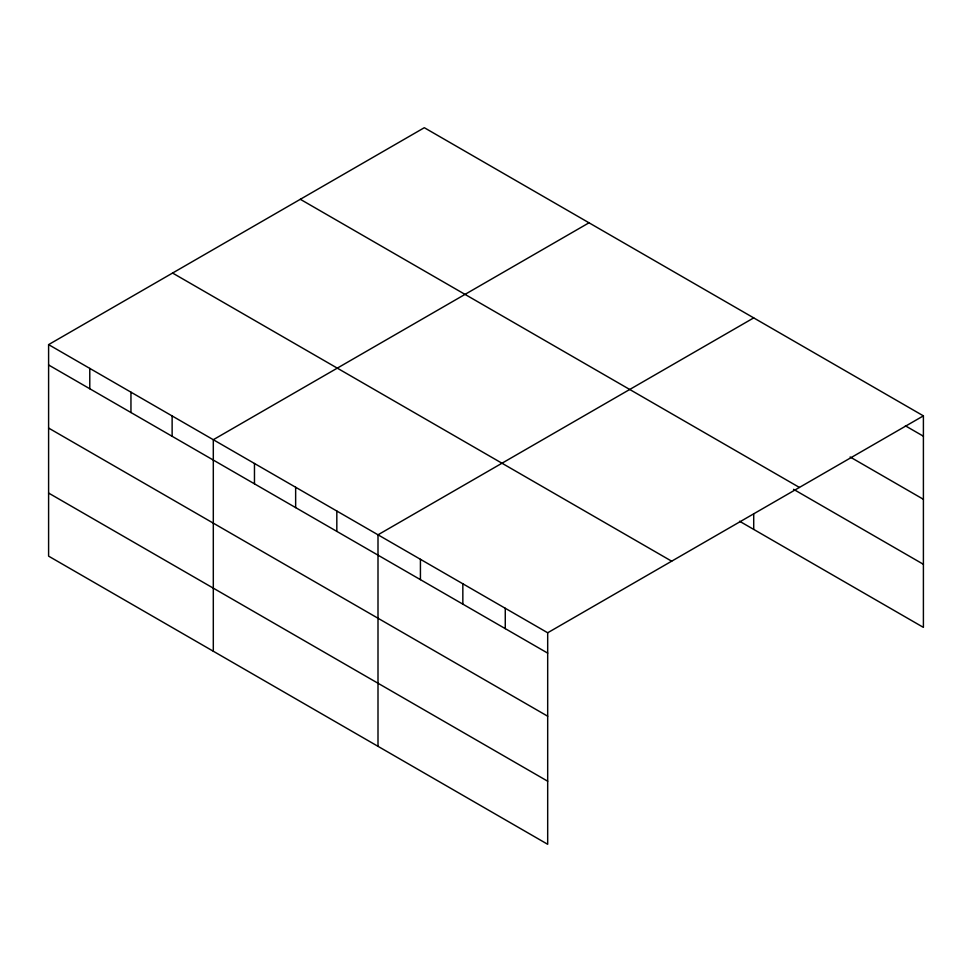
<?xml version="1.0" encoding="UTF-8"?>
<svg xmlns="http://www.w3.org/2000/svg" width="972" height="972" viewBox="0 0 972 972"><rect width="100%" height="100%" fill="white"/><g stroke="black" fill="none" stroke-linecap="round" stroke-linejoin="round"><path stroke-width="1.46" d="M48.6 344.623L547.686 632.772L547.686 844.291L48.6 556.142L48.6 344.623L424.314 127.709L923.4 415.858L923.4 627.377L739.558 521.235M589.008 222.807L213.305 439.721L213.305 651.228M753.713 317.893L377.999 534.807L377.999 746.314M547.686 632.772L923.4 415.858M905.406 425.821L923.4 436.209M850.123 456.986L923.4 499.292M300.324 199.296L799.421 487.446M793.565 489.329L923.4 564.295M172.579 273.047L671.676 561.196M48.6 364.974L547.686 653.123M48.6 428.057L547.686 716.206M48.6 493.059L547.686 781.209M753.713 514.382L753.713 529.4M505.27 608.278L505.27 628.629M462.842 583.783L462.842 604.134M420.426 559.301L420.426 579.64M336.822 511.029L336.822 531.38M295.646 487.264L295.646 507.615M254.47 463.486L254.47 483.837M172.129 415.943L172.129 436.294M130.953 392.166L130.953 412.517M89.776 368.4L89.776 388.751"/></g></svg>
